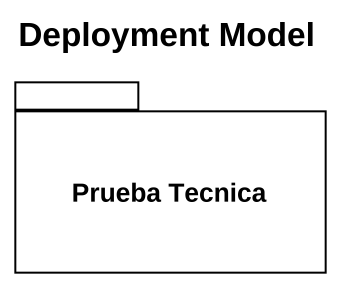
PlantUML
@startuml
title Deployment Model
package "Prueba Tecnica" as Prueba_Tecnica {
}
@enduml
